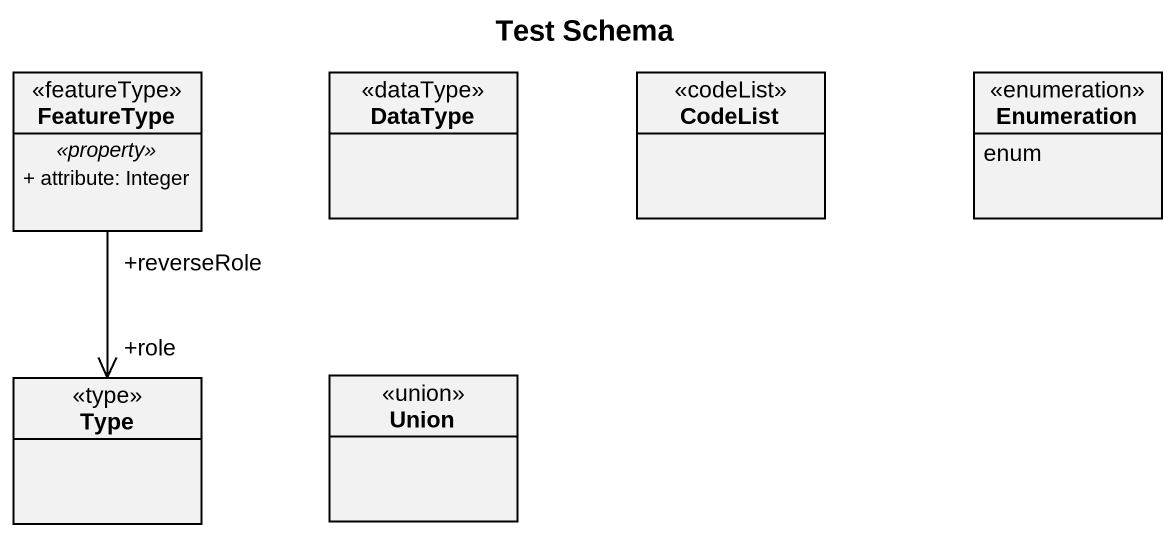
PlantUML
@startuml
title Test Schema
hide circle
hide empty members
skinparam classAttributeIconSize 0
class FeatureType <<featureType>> {
  .. <<property>> ..
  + attribute: Integer
}
class DataType <<dataType>>
class CodeList <<codeList>>
enum Enumeration {
  enum
}
class Type <<type>>
class Union <<union>>
FeatureType "+reverseRole" --> "+role" Type
@enduml
